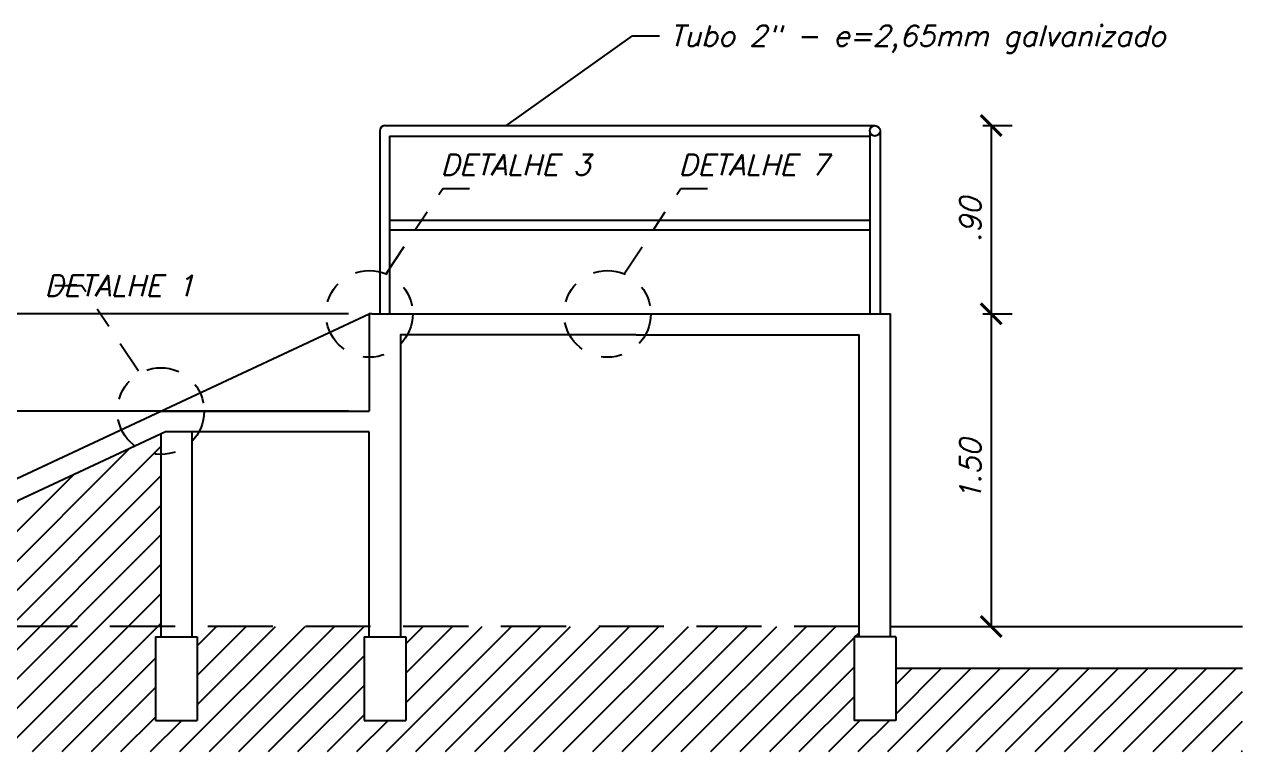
# Model space of a CAD drawing. Header units: millimetres. Extents: x 482 to 600, y -218 to -108.
# Drawn here: x 554.77 to 560.61, y -201.97 to -198.48 of the extents above; entities that cross this region are included whole.
import ezdxf

# ---------------------------------------------------------------- set-up
doc = ezdxf.new("R2010")
doc.units = ezdxf.units.MM
doc.header["$LTSCALE"] = 2.5
doc.linetypes.add('DASHDOT2', pattern=[0.5, 0.25, -0.125, 0, -0.125])
doc.linetypes.add('HIDDEN', pattern=[0.375, 0.25, -0.125])
for name, color, linetype in [('ARQ_CORTE1', 3, 'Continuous'), ('COTAS', 1, 'Continuous'), ('HACHURA', 254, 'Continuous'), ('INDICAÇÃO', 1, 'Continuous'), ('PAREDE', 4, 'Continuous'), ('Projecao', 8, 'HIDDEN'), ('TXAMB', 2, 'Continuous'), ('VISTA', 1, 'Continuous')]:
    doc.layers.add(name, color=color, linetype=linetype)
doc.styles.add('ROMANS', font='romans', dxfattribs={"oblique": 15})
doc.dimstyles.new('1-050', dxfattribs={"dimtxt": 0.1, "dimasz": 0.1, "dimexe": 0.1, "dimexo": 0.1, "dimgap": 0.05, "dimtad": 1, "dimzin": 4, "dimdsep": 46, "dimtxsty": 'ROMANS', "dimblk": 'ARCHTICK', "dimcen": 0, "dimclrd": 256, "dimclre": 256, "dimclrt": 2, "dimadec": 0, "dimazin": 0, "dimtfac": 1, "dimtix": 1, "dimtmove": 0, "dimatfit": 3, "dimldrblk": 'DOT', "dimfxl": 1, "dimarcsym": 0})

# ---------------------------------------------------------------- blocks, each defined once
blk = doc.blocks.new('_ArchTick')
at = {"color": 0, "linetype": 'ByBlock', "const_width": 0.15}
blk.add_lwpolyline([(-0.5, -0.5), (0.5, 0.5)], dxfattribs=at)
blk = doc.blocks.new('*D92')
at = {"layer": 'COTAS', "lineweight": -2}
for p, q in [((559.3665, -199.8707), (559.5065, -199.8707)), ((559.4065, -199.8707), (559.4065, -201.3707)), ((559.3665, -201.3707), (559.5065, -201.3707))]:
    blk.add_line(p, q, dxfattribs=at)
at = {"layer": 'DEFPOINTS', "color": 0}
for p in [(558.9243, -199.8707), (558.9243, -201.3707), (559.4065, -201.3707)]:
    blk.add_point(p, dxfattribs=at)
at = {"layer": 'COTAS', "lineweight": -2, "xscale": 0.1, "yscale": 0.1, "zscale": 0.1}
for p, rotation in [((559.4065, -199.8707), 90), ((559.4065, -201.3707), 270)]:
    blk.add_blockref('_ArchTick', p, dxfattribs=dict(at, rotation=rotation))
at = {"layer": 'COTAS', "color": 2, "insert": (559.3065, -200.6207), "char_height": 0.1, "attachment_point": 5, "rotation": 90, "style": 'ROMANS'}
blk.add_mtext('1.50', dxfattribs=at)
blk = doc.blocks.new('_Dot')
at = {"color": 0, "linetype": 'ByBlock', "lineweight": -2}
blk.add_line((-0.5, 0), (-1, 0), dxfattribs=at)
at = {"color": 0, "linetype": 'ByBlock', "const_width": 0.5}
blk.add_lwpolyline([(-0.25, 0, 1), (0.25, 0, 1)], format="xyb", close=True, dxfattribs=at)
blk = doc.blocks.new('*D93')
at = {"layer": 'COTAS', "lineweight": -2}
for p, q in [((559.3665, -198.9677), (559.5065, -198.9677)), ((559.4065, -198.9677), (559.4065, -199.8707)), ((559.3665, -199.8707), (559.5065, -199.8707))]:
    blk.add_line(p, q, dxfattribs=at)
at = {"layer": 'DEFPOINTS', "color": 0}
for p in [(556.7683, -198.9677), (556.7683, -199.8707), (559.4065, -199.8707)]:
    blk.add_point(p, dxfattribs=at)
at = {"layer": 'COTAS', "lineweight": -2, "xscale": 0.1, "yscale": 0.1, "zscale": 0.1}
for p, rotation in [((559.4065, -198.9677), 90), ((559.4065, -199.8707), 270)]:
    blk.add_blockref('_ArchTick', p, dxfattribs=dict(at, rotation=rotation))
at = {"layer": 'COTAS', "color": 2, "insert": (559.3065, -199.4192), "char_height": 0.1, "attachment_point": 5, "rotation": 90, "style": 'ROMANS'}
blk.add_mtext('.90', dxfattribs=at)
blk = doc.blocks.new('*D95')
at = {"layer": 'COTAS', "lineweight": -2}
blk.add_arc((536.2051, -201.3707), 1.4248, 158.19859, 180, dxfattribs=at)
at = {"layer": 'DEFPOINTS', "color": 0}
for p in [(532.7243, -199.9784), (534.8259, -201.0131), (531.4743, -201.3707), (536.2051, -201.3707), (558.7743, -201.3707)]:
    blk.add_point(p, dxfattribs=at)
at = {"layer": 'COTAS', "lineweight": -2, "xscale": 0.1, "yscale": 0.1, "zscale": 0.1}
for p, rotation in [((534.8822, -200.8415), 68.19859051364809), ((534.7803, -201.3707), 270)]:
    blk.add_blockref('_ArchTick', p, dxfattribs=dict(at, rotation=rotation))
at = {"layer": 'COTAS', "color": 2, "insert": (534.7078, -201.0823), "char_height": 0.1, "attachment_point": 5, "rotation": 79.0993, "style": 'ROMANS'}
blk.add_mtext('22°', dxfattribs=at)
blk = doc.blocks.new('*D96')
at = {"layer": 'COTAS', "lineweight": -2}
for p, q in [((555.3243, -200.3373), (553.0425, -200.3373)), ((553.1425, -201.2707), (553.1425, -200.3373)), ((553.3243, -201.2707), (553.0425, -201.2707))]:
    blk.add_line(p, q, dxfattribs=at)
at = {"layer": 'DEFPOINTS', "color": 0}
for p in [(553.1425, -200.3373), (555.4243, -200.3373), (553.4243, -201.2707)]:
    blk.add_point(p, dxfattribs=at)
at = {"layer": 'COTAS', "lineweight": -2, "xscale": 0.1, "yscale": 0.1, "zscale": 0.1}
for p, rotation in [((553.1425, -200.3373), 90), ((553.1425, -201.2707), 270)]:
    blk.add_blockref('_ArchTick', p, dxfattribs=dict(at, rotation=rotation))
at = {"layer": 'COTAS', "color": 2, "insert": (553.0425, -200.804), "char_height": 0.1, "attachment_point": 5, "rotation": 90, "style": 'ROMANS'}
blk.add_mtext('.93', dxfattribs=at)
blk = doc.blocks.new('*D97')
at = {"layer": 'COTAS', "lineweight": -2}
for p, q in [((556.3243, -199.8707), (553.0425, -199.8707)), ((553.1425, -200.3373), (553.1425, -199.8707)), ((556.3243, -200.3373), (553.0425, -200.3373))]:
    blk.add_line(p, q, dxfattribs=at)
at = {"layer": 'DEFPOINTS', "color": 0}
for p in [(553.1425, -199.8707), (556.4243, -199.8707), (556.4243, -200.3373)]:
    blk.add_point(p, dxfattribs=at)
at = {"layer": 'COTAS', "lineweight": -2, "xscale": 0.1, "yscale": 0.1, "zscale": 0.1}
for p, rotation in [((553.1425, -199.8707), 90), ((553.1425, -200.3373), 270)]:
    blk.add_blockref('_ArchTick', p, dxfattribs=dict(at, rotation=rotation))
at = {"layer": 'COTAS', "color": 2, "insert": (553.0425, -200.104), "char_height": 0.1, "attachment_point": 5, "rotation": 90, "style": 'ROMANS'}
blk.add_mtext('.47', dxfattribs=at)
blk = doc.blocks.new('*D94')
at = {"layer": 'COTAS', "lineweight": -2}
for p, q in [((556.3243, -199.8707), (552.4819, -199.8707)), ((552.5819, -199.8707), (552.5819, -201.2707)), ((553.3243, -201.2707), (552.4819, -201.2707))]:
    blk.add_line(p, q, dxfattribs=at)
at = {"layer": 'DEFPOINTS', "color": 0}
for p in [(556.4243, -199.8707), (552.5819, -201.2707), (553.4243, -201.2707)]:
    blk.add_point(p, dxfattribs=at)
at = {"layer": 'COTAS', "lineweight": -2, "xscale": 0.1, "yscale": 0.1, "zscale": 0.1}
for p, rotation in [((552.5819, -199.8707), 90), ((552.5819, -201.2707), 270)]:
    blk.add_blockref('_ArchTick', p, dxfattribs=dict(at, rotation=rotation))
at = {"layer": 'COTAS', "color": 2, "insert": (552.4819, -200.5707), "char_height": 0.1, "attachment_point": 5, "rotation": 90, "style": 'ROMANS'}
blk.add_mtext('1.40', dxfattribs=at)

msp = doc.modelspace()

# ---------------------------------------------------------------- hatches: boundary and pattern name
at = {"layer": 'HACHURA'}
h = msp.add_hatch(dxfattribs=at)
h.set_pattern_fill('_USER', color=256, scale=0.1, angle=45, style=0, pattern_type=0)
h.set_pattern_definition([(45, (529.6361, -201.97068), (-0.07071068, 0.07071068), [])])
h.paths.add_polyline_path([(555.4243, -200.4477), (553.4465, -201.3707), (546.263, -201.3707), (544.8243, -200.9359), (543.3857, -201.3707), (542.0892, -201.3707), (536.2051, -201.3707), (532.7243, -199.9784), (532.7243, -201.4207), (532.7493, -201.4207), (532.7493, -201.8207), (532.5493, -201.8207), (532.5493, -201.4207), (532.5743, -201.4207), (532.5743, -201.3707), (531.4743, -201.3707), (531.4743, -201.4207), (531.4993, -201.4207), (531.4993, -201.8207), (531.2993, -201.8207), (531.2993, -201.5707), (529.6361, -201.5707), (529.6361, -201.9707), (560.6126, -201.9707), (560.6126, -201.5707), (558.9493, -201.5707), (558.9493, -201.8207), (558.7493, -201.8207), (558.7493, -201.4207), (558.7714, -201.4207), (558.7714, -201.3707), (556.5743, -201.3707), (556.5743, -201.4207), (556.5993, -201.4207), (556.5993, -201.8207), (556.3993, -201.8207), (556.3993, -201.4207), (556.4243, -201.4207), (556.4243, -201.3707), (555.5743, -201.3707), (555.5743, -201.4207), (555.5993, -201.4207), (555.5993, -201.8207), (555.3993, -201.8207), (555.3993, -201.4207), (555.4243, -201.4207)])

# ---------------------------------------------------------------- linework, layer by layer
at = {"layer": 'ARQ_CORTE1'}
msp.add_circle((558.8493, -198.9927), 0.025, dxfattribs=at)
at = {"layer": 'INDICAÇÃO', "color": 3, "linetype": 'DASHDOT2', "ltscale": 0.25}
for centre in [(556.4243, -199.8707), (557.5663, -199.8707), (555.4243, -200.3373)]:
    msp.add_circle(centre, 0.2081, dxfattribs=at)
at = {"layer": 'PAREDE', "color": 7}
msp.add_line((556.4361, -199.8707), (556.4243, -199.8707), dxfattribs=at)
at = {"layer": 'PAREDE'}
for p, q in [((556.4243, -199.8707), (556.4243, -200.3373)), ((553.4243, -201.2707), (555.4243, -200.3373)), ((555.4243, -200.3373), (556.4243, -200.3373)), ((558.9243, -201.3707), (560.6126, -201.3707)), ((555.3993, -201.4207), (555.5993, -201.4207)), ((555.3993, -201.4207), (555.3993, -201.8207)), ((555.5993, -201.4207), (555.5993, -201.8207)), ((556.3993, -201.4207), (556.5993, -201.4207)), ((556.3993, -201.4207), (556.3993, -201.8207)), ((556.5993, -201.4207), (556.5993, -201.8207)), ((558.9493, -201.4207), (558.7493, -201.4207)), ((558.7493, -201.4207), (558.7493, -201.8207)), ((558.9493, -201.4207), (558.9493, -201.8207)), ((558.9493, -201.5707), (560.6126, -201.5707)), ((555.3993, -201.8207), (555.5993, -201.8207)), ((556.3993, -201.8207), (556.5993, -201.8207)), ((558.9493, -201.8207), (558.7493, -201.8207))]:
    msp.add_line(p, q, dxfattribs=at)
for points in [[(556.4361, -199.8707), (558.9243, -199.8707)], [(558.9243, -201.4207), (558.9243, -199.8707)], [(557.7037, -199.9707), (556.5743, -199.9707), (556.5743, -200.4373), (556.5743, -201.4207)], [(557.7037, -199.9707), (558.7714, -199.9707), (558.7714, -201.4207)], [(556.4243, -200.4373), (555.4465, -200.4373), (553.4465, -201.3707), (546.263, -201.3707), (544.8243, -200.9359), (543.3857, -201.3707), (542.0892, -201.3707)], [(555.4243, -200.4477), (555.4243, -201.4207)], [(555.5743, -201.4207), (555.5743, -200.4373)], [(556.4243, -201.4207), (556.4243, -200.4373)]]:
    msp.add_lwpolyline(points, dxfattribs=at)
at = {"layer": 'Projecao', "ltscale": 0.5}
msp.add_line((558.7743, -201.3707), (531.4743, -201.3707), dxfattribs=at)
at = {"layer": 'VISTA', "color": 2}
msp.add_line((555.4243, -200.3373), (556.4243, -199.8707), dxfattribs=at)
at = {"layer": 'VISTA'}
for points in [[(556.4743, -198.9927), (556.4743, -199.8707)], [(556.4993, -198.9677), (558.8493, -198.9677)], [(558.8243, -198.9927), (558.8243, -199.8707)], [(558.8743, -198.9927), (558.8743, -199.8707)], [(556.5214, -199.0177), (558.8243, -199.0177)], [(556.5214, -199.0177), (556.5214, -199.8707)], [(556.5214, -199.4207), (558.8243, -199.4207)], [(556.5214, -199.4677), (558.8243, -199.4677)]]:
    msp.add_lwpolyline(points, dxfattribs=at)
msp.add_arc((556.4993, -198.9927), 0.025, 90, 180, dxfattribs=at)

# ---------------------------------------------------------------- texts
at = {"layer": 'TXAMB', "color": 2, "char_height": 0.1, "attachment_point": 1, "style": 'ROMANS'}
for s, insert in [('Tubo 2" - e=2,65mm galvanizado', (557.8652, -198.4868)), ('DETALHE 3', (556.7661, -199.106)), ('DETALHE 7', (557.9081, -199.106)), ('DETALHE 1', (554.8663, -199.6858))]:
    msp.add_mtext(s, dxfattribs=dict(at, insert=insert))

# ---------------------------------------------------------------- dimensions: what is measured, and where the dimension line sits
at = {"layer": 'COTAS'}
for base, p1, p2, override, picture, middle in [((559.4065, -199.8707), (556.7683, -198.9677), (556.7683, -199.8707), {"dimfxl": 0.04, "dimfxlon": 1}, '*D93', (559.3065, -199.4192)), ((552.5819, -201.2707), (556.4243, -199.8707), (553.4243, -201.2707), {"dimfxl": 0.04}, '*D94', (552.4819, -200.5707)), ((553.1425, -199.8707), (556.4243, -200.3373), (556.4243, -199.8707), {"dimfxl": 0.04}, '*D97', (553.0425, -200.104)), ((559.4065, -201.3707), (558.9243, -199.8707), (558.9243, -201.3707), {"dimfxl": 0.04, "dimfxlon": 1}, '*D92', (559.3065, -200.6207)), ((553.1425, -200.3373), (553.4243, -201.2707), (555.4243, -200.3373), {"dimfxl": 0.04}, '*D96', (553.0425, -200.804))]:
    dim = msp.add_linear_dim(base=base, p1=p1, p2=p2, angle=90, dimstyle='1-050', override=override, dxfattribs=at)
    dim.commit()
    dim.dimension.update_dxf_attribs({"geometry": picture, "text_midpoint": middle})
dim = msp.add_angular_dim_2l(base=(534.8259, -201.0131), line1=((532.7243, -199.9784), (536.2051, -201.3707)), line2=((558.7743, -201.3707), (531.4743, -201.3707)), dimstyle='1-050', dxfattribs=at)
dim.commit()
dim.dimension.update_dxf_attribs({"geometry": '*D95', "text_midpoint": (534.7078, -201.0823)})

# ---------------------------------------------------------------- leaders
at = {"layer": 'INDICAÇÃO', "ltscale": 0.25}
msp.add_leader([(557.082, -198.9677), (557.6866, -198.5368), (557.8152, -198.5368)], dimstyle='1-050', override={"dimgap": 0.05, "dimtad": 0, "dimclrd": 256, "dimldrblk": 'None'}, dxfattribs=at)
at = {"layer": 'INDICAÇÃO', "color": 3, "linetype": 'DASHDOT2', "ltscale": 0.25}
for points in [[(556.5046, -199.6786), (556.7763, -199.2691), (556.9049, -199.2691)], [(557.6465, -199.6786), (557.9183, -199.2691), (558.0468, -199.2691)], [(555.3165, -200.1453), (555.0448, -199.7358), (554.9163, -199.7358)]]:
    msp.add_leader(points, dimstyle='1-050', override={"dimgap": 0.05, "dimtad": 0, "dimclrd": 3, "dimldrblk": 'None'}, dxfattribs=at)

doc.saveas('drawing.dxf')
